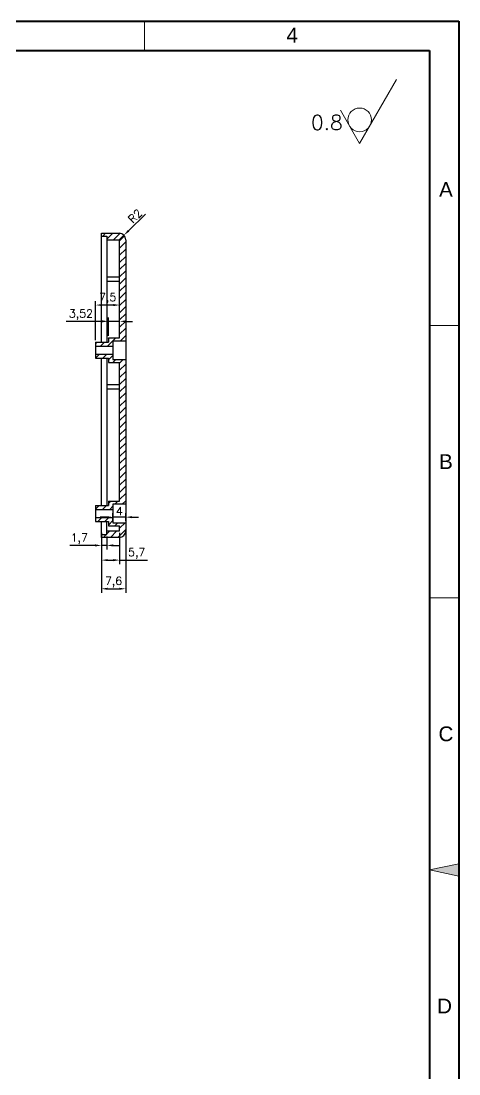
# Model space of a CAD drawing. Header units: millimetres. Extents: x 8473 to 8837, y 609 to 1139.
# Drawn here: x 8699.6 to 8836.5, y 810 to 1138.9 of the extents above; entities that cross this region are included whole.
import ezdxf
from ezdxf.enums import TextEntityAlignment as Align

# ---------------------------------------------------------------- set-up
doc = ezdxf.new("R2010")
doc.units = ezdxf.units.MM
doc.linetypes.add('ACAD_ISO10W100', pattern=[18, 12, -3, 0, -3])
doc.linetypes.add('HIDDEN2', pattern=[4.7625, 3.175, -1.5875])
for name, color, linetype, lineweight in [('dim', 82, 'Continuous', 9), ('图层1', 7, 'ACAD_ISO10W100', 15), ('图层5', 7, 'HIDDEN2', 15), ('细实线', 3, 'Continuous', 18)]:
    doc.layers.add(name, color=color, linetype=linetype, lineweight=lineweight)
doc.layers.add('尺寸线', color=7, linetype='Continuous')
doc.styles.get("Standard").update_dxf_attribs({"font": 'txt', "bigfont": 'gbcbig.shx'})
doc.styles.add('样式 3', font='arial.ttf', dxfattribs={"height": 3.8})
doc.dimstyles.new('ISO-25', dxfattribs={"dimtxt": 2.5, "dimasz": 2.5, "dimexe": 1.25, "dimexo": 0.625, "dimtad": 1, "dimtxsty": 'Standard', "dimcen": 2.5, "dimadec": 0, "dimazin": 0, "dimtfac": 1, "dimtmove": 0, "dimatfit": 3, "dimfxl": 0, "dimarcsym": 0})

# ---------------------------------------------------------------- blocks, each defined once
blk = doc.blocks.new('*D50')
at = {"layer": 'Defpoints', "color": 0}
for p in [(8732.33, 982.17), (8724.73, 977.62), (8732.33, 961.57)]:
    blk.add_point(p, dxfattribs=at)
at = {"layer": 'dim', "color": 0, "lineweight": -2}
for p, q in [((8732.33, 981.55), (8732.33, 960.32)), ((8724.73, 977), (8724.73, 960.32)), ((8726.73, 961.57), (8730.33, 961.57))]:
    blk.add_line(p, q, dxfattribs=at)
at = {"layer": 'dim', "color": 0}
for points in [[(8726.73, 961.9), (8726.73, 961.23), (8724.73, 961.57)], [(8730.33, 961.9), (8730.33, 961.23), (8732.33, 961.57)]]:
    blk.add_solid(points, dxfattribs=at)
at = {"layer": 'dim', "color": 0, "insert": (8728.53, 963.65), "char_height": 2.5, "attachment_point": 5}
blk.add_mtext('7,6', dxfattribs=at)
blk = doc.blocks.new('*D51')
at = {"layer": 'Defpoints', "color": 0}
for p in [(8726.43, 978.52), (8724.73, 977), (8724.73, 975.12)]:
    blk.add_point(p, dxfattribs=at)
at = {"layer": 'dim', "color": 0, "lineweight": -2}
for p, q in [((8726.43, 977.9), (8726.43, 973.87)), ((8722.73, 975.12), (8714.89, 975.12)), ((8724.73, 976.37), (8724.73, 973.87)), ((8726.43, 975.12), (8724.73, 975.12)), ((8728.43, 975.12), (8730.43, 975.12))]:
    blk.add_line(p, q, dxfattribs=at)
at = {"layer": 'dim', "color": 0}
for points in [[(8722.73, 975.45), (8722.73, 974.78), (8724.73, 975.12)], [(8728.43, 975.45), (8728.43, 974.78), (8726.43, 975.12)]]:
    blk.add_solid(points, dxfattribs=at)
at = {"layer": 'dim', "color": 0, "insert": (8717.81, 977.2), "char_height": 2.5, "attachment_point": 5}
blk.add_mtext('1,7', dxfattribs=at)
blk = doc.blocks.new('*D52')
at = {"layer": 'Defpoints', "color": 0}
for p in [(8724.73, 979.62), (8730.43, 979.62), (8730.43, 970.52)]:
    blk.add_point(p, dxfattribs=at)
at = {"layer": 'dim', "color": 0, "lineweight": -2}
for p, q in [((8724.73, 979), (8724.73, 969.27)), ((8730.43, 979), (8730.43, 969.27)), ((8726.73, 970.52), (8728.43, 970.52)), ((8730.43, 970.52), (8739.09, 970.52))]:
    blk.add_line(p, q, dxfattribs=at)
at = {"layer": 'dim', "color": 0}
for points in [[(8726.73, 970.85), (8726.73, 970.18), (8724.73, 970.52)], [(8728.43, 970.85), (8728.43, 970.18), (8730.43, 970.52)]]:
    blk.add_solid(points, dxfattribs=at)
at = {"layer": 'dim', "color": 0, "insert": (8735.76, 972.6), "char_height": 2.5, "attachment_point": 5}
blk.add_mtext('5,7', dxfattribs=at)
blk = doc.blocks.new('*D53')
at = {"layer": 'Defpoints', "color": 0}
for p in [(8726.91, 1045.12), (8726.91, 1039.92), (8730.43, 1039.92)]:
    blk.add_point(p, dxfattribs=at)
at = {"layer": 'dim', "color": 0, "lineweight": -2}
for p, q in [((8726.91, 1040.55), (8726.91, 1046.37)), ((8730.43, 1040.55), (8730.43, 1046.37)), ((8724.91, 1045.12), (8713.74, 1045.12)), ((8730.43, 1045.12), (8726.91, 1045.12)), ((8732.43, 1045.12), (8734.43, 1045.12))]:
    blk.add_line(p, q, dxfattribs=at)
at = {"layer": 'dim', "color": 0}
for points in [[(8724.91, 1045.45), (8724.91, 1044.79), (8726.91, 1045.12)], [(8732.43, 1045.45), (8732.43, 1044.79), (8730.43, 1045.12)]]:
    blk.add_solid(points, dxfattribs=at)
at = {"layer": 'dim', "color": 0, "insert": (8718.33, 1047.2), "char_height": 2.5, "attachment_point": 5}
blk.add_mtext('3,52', dxfattribs=at)
blk = doc.blocks.new('*D54')
at = {"layer": 'Defpoints', "color": 0}
for p in [(8722.93, 1050.21), (8730.43, 1039.92), (8722.93, 1038.57)]:
    blk.add_point(p, dxfattribs=at)
at = {"layer": 'dim', "color": 0, "lineweight": -2}
for p, q in [((8722.93, 1039.2), (8722.93, 1051.46)), ((8728.43, 1050.21), (8724.93, 1050.21)), ((8730.43, 1040.55), (8730.43, 1051.46))]:
    blk.add_line(p, q, dxfattribs=at)
at = {"layer": 'dim', "color": 0}
for points in [[(8724.93, 1050.55), (8724.93, 1049.88), (8722.93, 1050.21)], [(8728.43, 1050.55), (8728.43, 1049.88), (8730.43, 1050.21)]]:
    blk.add_solid(points, dxfattribs=at)
at = {"layer": 'dim', "color": 0, "insert": (8726.68, 1052.3), "char_height": 2.5, "attachment_point": 5}
blk.add_mtext('7,5', dxfattribs=at)
blk = doc.blocks.new('*D55')
at = {"layer": 'Defpoints', "color": 0}
for p in [(8728.33, 983.94), (8728.33, 982.17), (8732.33, 982.17)]:
    blk.add_point(p, dxfattribs=at)
at = {"layer": 'dim', "color": 0, "lineweight": -2}
for p, q in [((8726.33, 983.94), (8724.33, 983.94)), ((8728.33, 982.8), (8728.33, 985.19)), ((8732.33, 983.94), (8728.33, 983.94)), ((8732.33, 982.8), (8732.33, 985.19)), ((8734.33, 983.94), (8736.33, 983.94))]:
    blk.add_line(p, q, dxfattribs=at)
at = {"layer": 'dim', "color": 0}
for points in [[(8726.33, 984.27), (8726.33, 983.61), (8728.33, 983.94)], [(8734.33, 984.27), (8734.33, 983.61), (8732.33, 983.94)]]:
    blk.add_solid(points, dxfattribs=at)
at = {"layer": 'dim', "color": 0, "insert": (8730.33, 985.82), "char_height": 2.5, "attachment_point": 5}
blk.add_mtext('4', dxfattribs=at)
blk = doc.blocks.new('*D56')
at = {"layer": 'Defpoints', "color": 0}
for p in [(8730.33, 1070.62), (8731.76, 1072.02)]:
    blk.add_point(p, dxfattribs=at)
at = {"layer": 'dim', "color": 0, "lineweight": -2}
for p, q in [((8738.52, 1078.57), (8733.2, 1073.41)), ((8730.33, 1070.62), (8731.76, 1072.02))]:
    blk.add_line(p, q, dxfattribs=at)
at = {"layer": 'dim', "color": 0}
blk.add_solid([(8732.97, 1073.65), (8733.43, 1073.17), (8731.76, 1072.02)], dxfattribs=at)
at = {"layer": 'dim', "color": 0, "insert": (8735.27, 1078.03), "char_height": 2.5, "attachment_point": 5, "rotation": 44.1265}
blk.add_mtext('R2', dxfattribs=at)

msp = doc.modelspace()

# ---------------------------------------------------------------- hatches: boundary and pattern name
h = msp.add_hatch()
h.set_pattern_fill('ANSI31', color=8, scale=0.5, style=0)
h.set_pattern_definition([(45, (23.7101, 70.8492), (-1.12253202, 1.12253202), [])])
h.paths.add_polyline_path([(8732.327, 1033.175), (8728.327, 1033.175), (8728.327, 1034.825), (8722.927, 1034.825), (8722.927, 1033.575), (8726.912, 1033.575), (8726.912, 1032.225), (8730.427, 1032.225), (8730.427, 988.925), (8726.912, 988.925), (8726.912, 987.575), (8722.927, 987.575), (8722.927, 986.325), (8728.327, 986.325), (8728.327, 987.975), (8732.327, 987.975)])
h.paths.add_polyline_path([(8732.327, 1070.625, 0.4142136), (8730.327, 1072.625), (8724.727, 1072.625), (8724.727, 1071.725), (8726.427, 1071.725), (8726.427, 1070.625), (8730.427, 1070.625), (8730.427, 1039.925), (8726.912, 1039.925), (8726.912, 1038.575), (8722.927, 1038.575), (8722.927, 1037.325), (8728.327, 1037.325), (8728.327, 1038.975), (8732.327, 1038.975)])
h.paths.add_polyline_path([(8732.327, 979.625), (8732.327, 982.175), (8728.327, 982.175), (8728.327, 983.825), (8722.927, 983.825), (8722.927, 982.575), (8726.912, 982.575), (8726.912, 981.225), (8730.427, 981.225), (8730.427, 979.625), (8726.427, 979.625), (8726.427, 978.525), (8724.727, 978.525), (8724.727, 977.625), (8730.327, 977.625, 0.4142136)])
at = {"layer": '图层1'}
msp.add_hatch(color=0, dxfattribs=at).paths.add_polyline_path([(8827.262, 873.729), (8836.506, 875.632), (8836.506, 871.827)])

# ---------------------------------------------------------------- linework, layer by layer
for p, q in [((8724.727, 1072.625), (8730.327, 1072.625)), ((8724.727, 1038.575), (8724.727, 1072.625)), ((8730.427, 1072.622), (8730.427, 1072.625)), ((8724.727, 1071.725), (8726.427, 1071.725)), ((8726.427, 1071.725), (8726.427, 1070.625)), ((8726.427, 1070.625), (8730.427, 1070.625)), ((8726.427, 1070.625), (8726.427, 1067.825)), ((8730.427, 1039.925), (8730.427, 1070.625)), ((8732.327, 1070.625), (8732.327, 979.625)), ((8726.427, 1067.825), (8726.427, 1038.575)), ((8726.427, 1059.025), (8730.427, 1059.025)), ((8726.427, 1057.625), (8730.427, 1057.625)), ((8726.912, 1039.925), (8726.912, 1038.575)), ((8726.912, 1039.925), (8730.427, 1039.925)), ((8722.927, 1038.575), (8722.927, 1033.575)), ((8722.927, 1038.575), (8726.912, 1038.575)), ((8722.927, 1037.325), (8728.327, 1037.325)), ((8732.327, 1038.975), (8728.327, 1038.975)), ((8728.327, 1038.975), (8728.327, 1033.175)), ((8722.927, 1034.825), (8728.327, 1034.825)), ((8722.927, 1033.575), (8726.912, 1033.575)), ((8724.727, 987.575), (8724.727, 1033.575)), ((8726.427, 1033.575), (8726.427, 987.575)), ((8726.912, 1033.575), (8726.912, 1032.225)), ((8728.327, 1033.175), (8732.327, 1033.175)), ((8726.912, 1032.225), (8730.427, 1032.225)), ((8730.427, 988.925), (8730.427, 1032.225)), ((8726.427, 1025.425), (8730.427, 1025.425)), ((8726.427, 1024.025), (8730.427, 1024.025)), ((8722.927, 987.575), (8722.927, 982.575)), ((8722.927, 987.575), (8726.912, 987.575)), ((8726.912, 988.925), (8726.912, 987.575)), ((8726.912, 988.925), (8730.427, 988.925)), ((8732.327, 987.975), (8728.327, 987.975)), ((8728.327, 987.975), (8728.327, 982.175)), ((8722.927, 986.325), (8728.327, 986.325)), ((8722.927, 983.825), (8728.327, 983.825)), ((8722.927, 982.575), (8726.912, 982.575)), ((8724.727, 977.625), (8724.727, 982.575)), ((8726.427, 982.575), (8726.427, 982.425)), ((8726.427, 979.625), (8726.427, 982.425)), ((8726.912, 982.575), (8726.912, 981.225)), ((8726.912, 981.225), (8730.427, 981.225)), ((8728.327, 982.175), (8732.327, 982.175)), ((8730.427, 979.625), (8730.427, 981.225)), ((8724.727, 978.525), (8726.427, 978.525)), ((8730.327, 977.625), (8724.727, 977.625)), ((8726.427, 978.525), (8726.427, 979.625)), ((8726.427, 979.625), (8730.427, 979.625)), ((8730.427, 977.625), (8730.427, 977.627))]:
    msp.add_line(p, q)
for centre, start, end in [((8730.327, 1070.625), 0, 90), ((8730.327, 979.625), 270, 0)]:
    msp.add_arc(centre, 2, start, end)
at = {"layer": '图层1', "color": 0}
for p, q in [((8738.149, 1129.699), (8738.149, 1138.943)), ((8836.506, 1043.821), (8827.262, 1043.821)), ((8836.506, 958.775), (8827.262, 958.775)), ((8827.262, 873.729), (8836.506, 875.632)), ((8827.262, 873.729), (8836.506, 871.827))]:
    msp.add_line(p, q, dxfattribs=at)
at = {"layer": '尺寸线', "color": 0, "lineweight": 40}
for p, q in [((8473.397, 1138.943), (8836.506, 1138.943)), ((8836.506, 1138.943), (8836.506, 608.515)), ((8482.641, 1129.699), (8827.262, 1129.699)), ((8827.262, 1129.699), (8827.262, 617.759))]:
    msp.add_line(p, q, dxfattribs=at)
at = {"layer": '细实线', "color": 0}
for p, q in [((8805.464, 1100.67), (8817.019, 1120.684)), ((8799.446, 1111.093), (8805.464, 1100.67))]:
    msp.add_line(p, q, dxfattribs=at)
msp.add_circle((8805.464, 1108.065), 3.698, dxfattribs=at)

# ---------------------------------------------------------------- texts
at = {"layer": '图层1', "color": 0, "style": '样式 3'}
for s, p in [('B', (8832.433, 1001.298)), ('C', (8832.433, 916.252)), ('D', (8832, 831.206))]:
    msp.add_text(s, height=4.622, dxfattribs=at).set_placement(p, align=Align.MIDDLE)
at = {"layer": '图层5', "color": 0, "style": '样式 3'}
for s, p in [('4', (8784.369, 1134.545)), ('A', (8832.433, 1086.344))]:
    msp.add_text(s, height=4.622, dxfattribs=at).set_placement(p, align=Align.MIDDLE)
at = {"layer": '细实线', "color": 0, "insert": (8790.265, 1109.544), "char_height": 4.6221, "width": 17.25624, "attachment_point": 1}
msp.add_mtext('0.8', dxfattribs=at)

# ---------------------------------------------------------------- dimensions: what is measured, and where the dimension line sits
at = {"layer": 'dim'}
dim = msp.add_radius_dim(center=(8730.327, 1070.625), mpoint=(8731.763, 1072.017), dimstyle='ISO-25', override={"dimasz": 2}, dxfattribs=at)
dim.commit()
dim.dimension.update_dxf_attribs({"geometry": '*D56', "text_midpoint": (8735.273, 1078.034)})
for base, p1, p2, picture, middle in [((8722.927, 1050.213), (8730.427, 1039.925), (8722.927, 1038.575), '*D54', (8726.677, 1052.296)), ((8726.9116, 1045.1199), (8730.4274, 1039.9245), (8726.9116, 1039.9245), '*D53', (8718.3282, 1047.2032)), ((8728.327, 983.941), (8732.327, 982.175), (8728.327, 982.175), '*D55', (8730.327, 985.816)), ((8732.327, 961.568), (8724.727, 977.625), (8732.327, 982.175), '*D50', (8728.527, 963.652)), ((8724.727, 975.118), (8726.427, 978.525), (8724.727, 977), '*D51', (8717.811, 977.202)), ((8730.427, 970.516), (8724.727, 979.625), (8730.427, 979.625), '*D52', (8735.761, 972.599))]:
    dim = msp.add_linear_dim(base=base, p1=p1, p2=p2, dimstyle='ISO-25', override={"dimasz": 2}, dxfattribs=at)
    dim.commit()
    dim.dimension.update_dxf_attribs({"geometry": picture, "text_midpoint": middle})

doc.saveas('drawing.dxf')
